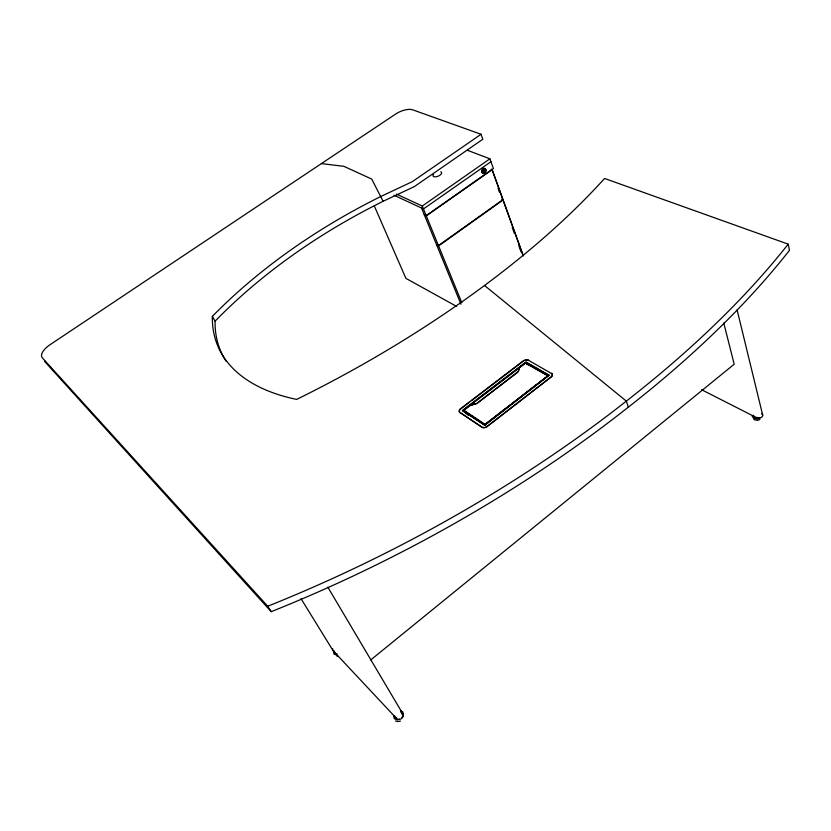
<?xml version="1.0" encoding="UTF-8"?>
<svg xmlns="http://www.w3.org/2000/svg" width="831" height="831" viewBox="0 0 831 831"><rect width="100%" height="100%" fill="white"/><g stroke="black" fill="none" stroke-linecap="round" stroke-linejoin="round"><path stroke-width="1.25" d="M469.837 405.414L463.438 410.815L484.566 424.786L548.148 375.643L525.462 362.898L519.209 367.759L518.347 371.602L517.453 372.517L476.932 403.534L469.899 405.57L476.859 403.367L518.284 371.447M484.566 424.786L547.982 375.768M519.5 367.458L518.7 370.47M753.416 415.271L754.403 417.474L757.914 417.578M401.924 717.433L402.983 715.751M370.719 659.959L734.199 364.217L723.77 323.03M549.042 375.217L484.566 425.337L549.042 375.217L525.961 362.046L462.462 410.566L526.044 362.264L549.125 375.435M459.969 412.477L481.928 427.092A3.968 2.503 -22.8 0 0 486.769 426.646L551.441 376.588A3.906 2.4 -20.1 0 0 551.493 373.327L551.566 373.535A3.906 2.4 -20.1 0 1 551.524 376.796L486.852 426.854A3.958 2.503 -22.8 0 1 482.022 427.311L459.969 412.477A4.155 2.566 -23.5 0 1 460.156 409.039L523.54 360.664A4.103 2.462 -20.9 0 1 528.371 360.207L551.566 373.535M463.937 411.74L463.677 410.119L484.878 424.236M460.052 412.685A4.155 2.566 -23.5 0 1 460.249 409.247L469.442 402.225M471.489 400.667L523.623 360.883A4.103 2.462 -20.9 0 1 524.454 360.477M462.846 410.971L526.345 362.441L527.228 364.726M436.545 244.657L438.456 245.612L503.004 199.627L492.181 169.669L491.163 169.264M436.659 244.948L438.581 245.903L503.108 199.918L523.353 255.927M484.525 171.321L483.715 171.892L483.237 170.604L484.047 170.033L484.525 171.321L483.33 170.854M424.277 214.72L426.199 215.624L493.385 168.485L489.895 158.825L467.157 150.182M424.381 214.98L426.303 215.883L492.181 169.669M396.387 194.07L422.273 206.036L489.895 158.825M490.944 161.733L423.457 208.924L394.039 195.254M215.084 321.171A446.559 278.79 -21.2 0 1 383.122 201.289L414.347 186.601L482.842 139.255L481.056 134.279L412.321 181.657L381.014 196.386A448.293 278.125 -21.3 0 0 212.362 316.362L215.084 321.171A259.293 133.095 -22.3 0 0 226.011 361.173M759.97 417.848L757.353 418.949L753.769 418.45L752.18 416.289M759.866 419.458L757.747 420.351L755.566 420.05M399.482 719.075L397.571 719.864L394.31 718.711L393.51 715.512M400.438 721.059L398.194 721.588L395.556 721.038M525.524 363.054L547.66 375.716M321.41 163.603L343.899 166.335L371.686 179.049L383.122 201.289M337.012 653.935L334.716 653.208L334.259 651.005M336.981 655.14L334.072 654.215L333.491 651.411M336.659 655.846L337.999 656.272M400.469 710.941L402.692 711.71L403.513 714.899M400.677 711.803L401.602 712.125L402.246 714.639M396.751 718.254L395.005 717.641L394.58 715.927M481.056 134.279L412.716 109.827A13.14 5.599 -22.9 0 0 395.681 114.034L49.964 344.761A14.719 6.596 -31.4 0 0 42.298 357.787L267.717 606.235L271.218 611.668A674.938 301.269 -26.8 0 0 628.319 407.169A673.993 300.625 -26.7 0 0 789.45 250.339L788.193 244.148L604.573 178.468A524.995 211.812 -26.7 0 1 296.688 399.399A260.103 132.565 -22.3 0 1 212.362 316.362M482.925 171.134L484.12 171.612M484.483 171.975A1.267 0.976 -68.4 0 1 483.008 171.155A1.267 0.976 -68.4 0 1 484.577 169.856A1.267 0.976 -68.4 0 1 484.483 171.975L484.151 171.84A1.267 0.976 -68.5 0 1 482.676 171.124A1.267 0.976 -68.5 0 1 484.089 169.659A1.267 0.976 -68.5 0 1 484.369 171.612M484.629 172.858L484.961 172.993A2.586 1.984 -68.4 0 0 485.159 168.672A2.586 1.984 -68.4 0 0 481.949 171.311A2.586 1.984 -68.4 0 0 484.961 172.993M501.997 199.201L503.004 199.627M502.101 199.492L503.108 199.918M701.582 389.708L756.75 417.764A3.594 2.348 -11.4 0 0 761.071 417.546A3.594 2.348 -11.4 0 0 762.567 414.659M456.624 306.421L405.912 278.375L374.324 205.974M526.013 362.991L548.148 375.643M547.847 376.142L547.504 375.633M485.678 425.254L485.273 424.516L485.553 425.171M463.605 410.691L484.733 424.651M462.462 410.566L484.566 425.337M465.381 412.945L468.404 415.24M484.525 285.49L626.356 401.134L628.34 407.19M400.937 711.824L402.713 713.704A3.895 2.971 -35.1 0 1 401.789 718.368A3.895 2.971 -35.1 0 1 396.751 718.68L333.169 650.787A3.615 2.545 -34.2 0 1 332.753 648.803M271.218 611.668L45.362 362.254A14.678 6.627 -31.4 0 1 44.614 360.685M753.748 418.907L754.475 419.894M301.009 598.673L332.805 650.226M463.771 411.075L464.103 411.605M327.85 587.185L403.149 714.348M421.535 208.02L460.956 304.229M422.273 206.036L426.199 215.624M426.303 215.883L438.456 245.612M438.581 245.903L461.818 302.733M528.371 360.207L528.454 360.415A4.103 2.462 -20.9 0 0 525.327 360.197M498.091 188.429L499.389 192.023M512.228 227.486L514.431 233.563M518.835 245.737L521.027 251.814M491.973 169.451L523.073 255.512M737.097 309.849L762.723 415.251M267.717 606.235A676.901 299.96 -26.8 0 0 626.325 401.113A675.935 299.316 -26.7 0 0 788.193 244.148M761.58 413.734A3.594 2.348 -11.4 0 1 762.172 414.139M440.804 171.778A4.591 2.15 -22.4 0 1 440.42 174.832A4.591 2.15 -22.4 0 1 434.883 176.847A4.591 2.15 -22.4 0 1 433.367 174.489M483.611 170.729A1.267 0.976 -68.5 0 1 483.476 171.03M485.418 171.83A2.586 1.984 -68.5 0 1 482.032 172.703A2.586 1.984 -68.5 0 1 483.081 168.631A2.586 1.984 -68.5 0 1 485.751 170.542M484.244 171.965A1.267 0.976 -68.4 0 0 484.494 169.836A1.267 0.976 -68.4 0 0 482.863 170.978A1.267 0.976 -68.4 0 0 484.244 171.965"/></g></svg>
